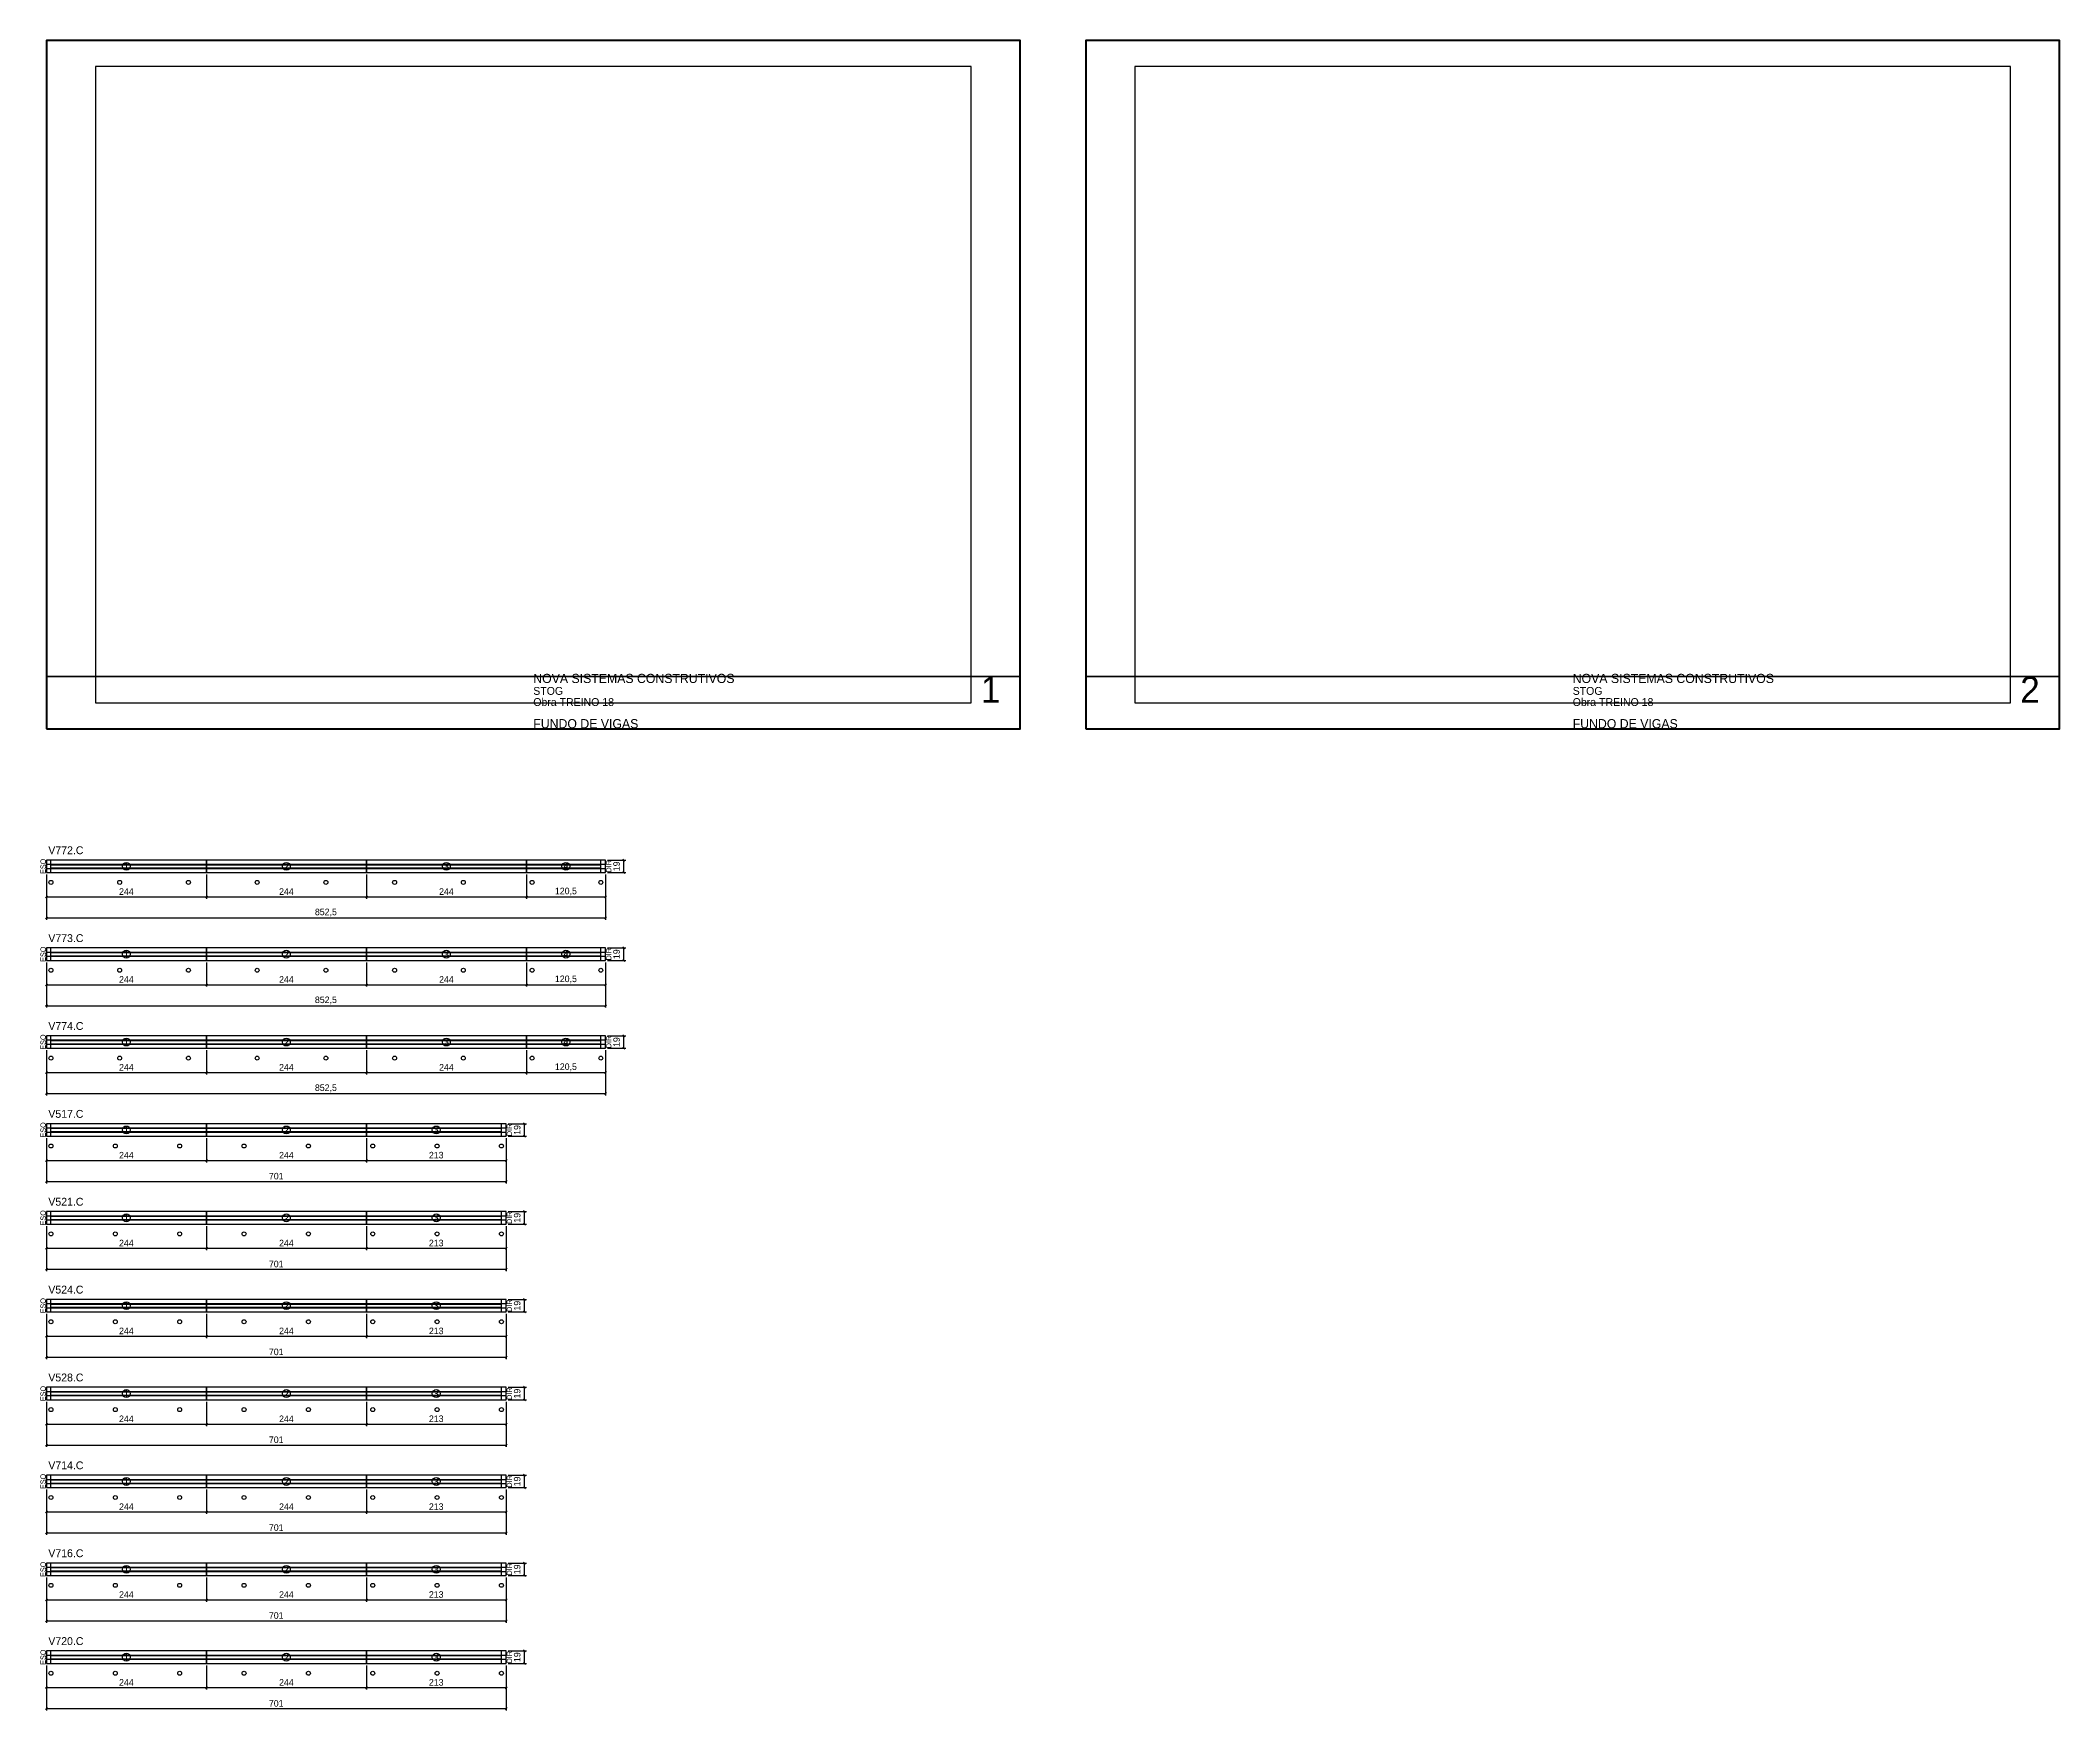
# Model space of a CAD drawing. Extents: x -10500 to 3070, y -3843 to 1250.
# Drawn here: x -9 to 3070, y -1297 to 1250 of the extents above; entities that cross this region are included whole.
import ezdxf
from ezdxf.enums import TextEntityAlignment as Align

# ---------------------------------------------------------------- set-up
doc = ezdxf.new("R2010")
doc.units = 0
for name, color, linetype in [('5', 5, 'Continuous'), ('CARIMBO', 255, 'Continuous'), ('COTA', 241, 'Continuous'), ('Escoras', 224, 'Continuous'), ('Folhas', 255, 'Continuous'), ('NOMENCLATURA', 7, 'Continuous'), ('Painéis', 200, 'Continuous'), ('SARR_2.2x7', 40, 'Continuous'), ('SARR_EDITAR', 141, 'Continuous')]:
    doc.layers.add(name, color=color, linetype=linetype)
doc.dimstyles.new('PAINEL', dxfattribs={"dimtxt": 10, "dimasz": 3, "dimexe": 3, "dimexo": 3, "dimgap": 3, "dimtad": 1, "dimblk": 'OBLIQUE', "dimblk1": 'OBLIQUE', "dimcen": 2.5, "dimclrd": 4, "dimclre": 4, "dimclrt": 240, "dimazin": 3, "dimtfac": 1, "dimtmove": 0, "dimatfit": 3})

# ---------------------------------------------------------------- blocks, each defined once
blk = doc.blocks.new('nf1')
blk.add_circle((0, 0), 6)
blk.add_text('1', height=7).set_placement((0, 0), align=Align.MIDDLE_CENTER)
blk = doc.blocks.new('nf2')
blk.add_circle((0, 0), 6)
blk.add_text('2', height=7).set_placement((0, 0), align=Align.MIDDLE_CENTER)
blk = doc.blocks.new('nf3')
blk.add_circle((0, 0), 6)
blk.add_text('3', height=7).set_placement((0, 0), align=Align.MIDDLE_CENTER)
blk = doc.blocks.new('nf4')
blk.add_circle((0, 0), 6)
blk.add_text('4', height=7).set_placement((0, 0), align=Align.MIDDLE_CENTER)
blk = doc.blocks.new('_OBLIQUE')
at = {"color": 0, "linetype": 'BYBLOCK'}
blk.add_line((-0.5, -0.5), (0.5, 0.5), dxfattribs=at)

msp = doc.modelspace()

# ---------------------------------------------------------------- linework, layer by layer
at = {"layer": 'CARIMBO', "lineweight": 35}
for p, q in [((0, 280), (1485, 280)), ((1585, 280), (3070, 280))]:
    msp.add_line(p, q, dxfattribs=at)
at = {"layer": 'Escoras'}
for centre in [(7, -34), (111.812, -34), (216.625, -34), (321.438, -34), (426.25, -34), (531.062, -34), (635.875, -34), (740.688, -34), (845.5, -34), (7, -168), (111.812, -168), (216.625, -168), (321.438, -168), (426.25, -168), (531.062, -168), (635.875, -168), (740.688, -168), (845.5, -168), (7, -302), (111.812, -302), (216.625, -302), (321.438, -302), (426.25, -302), (531.062, -302), (635.875, -302), (740.688, -302), (845.5, -302), (7, -436), (105.143, -436), (203.286, -436), (301.429, -436), (399.571, -436), (497.714, -436), (595.857, -436), (694, -436), (7, -570), (105.143, -570), (203.286, -570), (301.429, -570), (399.571, -570), (497.714, -570), (595.857, -570), (694, -570), (7, -704), (105.143, -704), (203.286, -704), (301.429, -704), (399.571, -704), (497.714, -704), (595.857, -704), (694, -704), (7, -838), (105.143, -838), (203.286, -838), (301.429, -838), (399.571, -838), (497.714, -838), (595.857, -838), (694, -838), (7, -972), (105.143, -972), (203.286, -972), (301.429, -972), (399.571, -972), (497.714, -972), (595.857, -972), (694, -972), (7, -1106), (105.143, -1106), (203.286, -1106), (301.429, -1106), (399.571, -1106), (497.714, -1106), (595.857, -1106), (694, -1106), (7, -1240), (105.143, -1240), (203.286, -1240), (301.429, -1240), (399.571, -1240), (497.714, -1240), (595.857, -1240), (694, -1240)]:
    msp.add_circle(centre, 3, dxfattribs=at)
at = {"layer": 'Folhas', "lineweight": 50}
for points in [[(0, 200), (1485, 200), (1485, 1250), (0, 1250)], [(1585, 200), (3070, 200), (3070, 1250), (1585, 1250)]]:
    msp.add_lwpolyline(points, close=True, dxfattribs=at)
at = {"layer": 'Folhas', "lineweight": 25}
for points in [[(75, 240), (1410, 240), (1410, 1210), (75, 1210)], [(1660, 240), (2995, 240), (2995, 1210), (1660, 1210)]]:
    msp.add_lwpolyline(points, close=True, dxfattribs=at)
at = {"layer": 'Painéis'}
for p, q in [((244, -19), (244, 0)), ((488, -19), (488, 0)), ((732, -19), (732, 0)), ((0, -6.333), (244, -6.333)), ((0, -12.667), (244, -12.667)), ((244, -6.333), (488, -6.333)), ((244, -12.667), (488, -12.667)), ((488, -6.333), (732, -6.333)), ((488, -12.667), (732, -12.667)), ((732, -6.333), (852.5, -6.333)), ((732, -12.667), (852.5, -12.667)), ((0, -140.333), (244, -140.333)), ((0, -146.667), (244, -146.667)), ((244, -153), (244, -134)), ((244, -140.333), (488, -140.333)), ((244, -146.667), (488, -146.667)), ((488, -153), (488, -134)), ((488, -140.333), (732, -140.333)), ((488, -146.667), (732, -146.667)), ((732, -153), (732, -134)), ((732, -140.333), (852.5, -140.333)), ((732, -146.667), (852.5, -146.667)), ((0, -274.333), (244, -274.333)), ((244, -287), (244, -268)), ((244, -274.333), (488, -274.333)), ((488, -287), (488, -268)), ((488, -274.333), (732, -274.333)), ((732, -287), (732, -268)), ((732, -274.333), (852.5, -274.333)), ((0, -280.667), (244, -280.667)), ((244, -280.667), (488, -280.667)), ((488, -280.667), (732, -280.667)), ((732, -280.667), (852.5, -280.667)), ((0, -408.333), (244, -408.333)), ((0, -414.667), (244, -414.667)), ((244, -421), (244, -402)), ((244, -408.333), (488, -408.333)), ((244, -414.667), (488, -414.667)), ((488, -421), (488, -402)), ((488, -408.333), (701, -408.333)), ((488, -414.667), (701, -414.667)), ((0, -542.333), (244, -542.333)), ((0, -548.667), (244, -548.667)), ((244, -555), (244, -536)), ((244, -542.333), (488, -542.333)), ((244, -548.667), (488, -548.667)), ((488, -555), (488, -536)), ((488, -542.333), (701, -542.333)), ((488, -548.667), (701, -548.667)), ((0, -676.333), (244, -676.333)), ((244, -689), (244, -670)), ((244, -676.333), (488, -676.333)), ((488, -689), (488, -670)), ((488, -676.333), (701, -676.333)), ((0, -682.667), (244, -682.667)), ((244, -682.667), (488, -682.667)), ((488, -682.667), (701, -682.667)), ((0, -810.333), (244, -810.333)), ((0, -816.667), (244, -816.667)), ((244, -823), (244, -804)), ((244, -810.333), (488, -810.333)), ((244, -816.667), (488, -816.667)), ((488, -823), (488, -804)), ((488, -810.333), (701, -810.333)), ((488, -816.667), (701, -816.667)), ((0, -944.333), (244, -944.333)), ((0, -950.667), (244, -950.667)), ((244, -957), (244, -938)), ((244, -944.333), (488, -944.333)), ((244, -950.667), (488, -950.667)), ((488, -957), (488, -938)), ((488, -944.333), (701, -944.333)), ((488, -950.667), (701, -950.667)), ((244, -1091), (244, -1072)), ((488, -1091), (488, -1072)), ((0, -1078.333), (244, -1078.333)), ((0, -1084.667), (244, -1084.667)), ((244, -1078.333), (488, -1078.333)), ((244, -1084.667), (488, -1084.667)), ((488, -1078.333), (701, -1078.333)), ((488, -1084.667), (701, -1084.667)), ((0, -1212.333), (244, -1212.333)), ((0, -1218.667), (244, -1218.667)), ((244, -1225), (244, -1206)), ((244, -1212.333), (488, -1212.333)), ((244, -1218.667), (488, -1218.667)), ((488, -1225), (488, -1206)), ((488, -1212.333), (701, -1212.333)), ((488, -1218.667), (701, -1218.667))]:
    msp.add_line(p, q, dxfattribs=at)
for points in [[(0, -19), (244, -19), (244, 0), (0, 0)], [(244, -19), (488, -19), (488, 0), (244, 0)], [(488, -19), (732, -19), (732, 0), (488, 0)], [(732, -19), (852.5, -19), (852.5, 0), (732, 0)], [(0, -153), (244, -153), (244, -134), (0, -134)], [(244, -153), (488, -153), (488, -134), (244, -134)], [(488, -153), (732, -153), (732, -134), (488, -134)], [(732, -153), (852.5, -153), (852.5, -134), (732, -134)], [(0, -287), (244, -287), (244, -268), (0, -268)], [(244, -287), (488, -287), (488, -268), (244, -268)], [(488, -287), (732, -287), (732, -268), (488, -268)], [(732, -287), (852.5, -287), (852.5, -268), (732, -268)], [(0, -421), (244, -421), (244, -402), (0, -402)], [(244, -421), (488, -421), (488, -402), (244, -402)], [(488, -421), (701, -421), (701, -402), (488, -402)], [(0, -555), (244, -555), (244, -536), (0, -536)], [(244, -555), (488, -555), (488, -536), (244, -536)], [(488, -555), (701, -555), (701, -536), (488, -536)], [(0, -689), (244, -689), (244, -670), (0, -670)], [(244, -689), (488, -689), (488, -670), (244, -670)], [(488, -689), (701, -689), (701, -670), (488, -670)], [(0, -823), (244, -823), (244, -804), (0, -804)], [(244, -823), (488, -823), (488, -804), (244, -804)], [(488, -823), (701, -823), (701, -804), (488, -804)], [(0, -957), (244, -957), (244, -938), (0, -938)], [(244, -957), (488, -957), (488, -938), (244, -938)], [(488, -957), (701, -957), (701, -938), (488, -938)], [(0, -1091), (244, -1091), (244, -1072), (0, -1072)], [(244, -1091), (488, -1091), (488, -1072), (244, -1072)], [(488, -1091), (701, -1091), (701, -1072), (488, -1072)], [(0, -1225), (244, -1225), (244, -1206), (0, -1206)], [(244, -1225), (488, -1225), (488, -1206), (244, -1206)], [(488, -1225), (701, -1225), (701, -1206), (488, -1206)]]:
    msp.add_lwpolyline(points, close=True, dxfattribs=at)
at = {"layer": 'SARR_2.2x7'}
for p, q in [((7, -19), (7, 0)), ((845.5, -19), (845.5, 0)), ((7, -7), (244, -7)), ((7, -12), (244, -12)), ((244, -7), (488, -7)), ((244, -12), (488, -12)), ((488, -7), (732, -7)), ((488, -12), (732, -12)), ((732, -7), (845.5, -7)), ((732, -12), (845.5, -12)), ((7, -153), (7, -134)), ((7, -141), (244, -141)), ((7, -146), (244, -146)), ((244, -141), (488, -141)), ((244, -146), (488, -146)), ((488, -141), (732, -141)), ((488, -146), (732, -146)), ((732, -141), (845.5, -141)), ((732, -146), (845.5, -146)), ((845.5, -153), (845.5, -134)), ((7, -287), (7, -268)), ((7, -275), (244, -275)), ((244, -275), (488, -275)), ((488, -275), (732, -275)), ((732, -275), (845.5, -275)), ((845.5, -287), (845.5, -268)), ((7, -280), (244, -280)), ((244, -280), (488, -280)), ((488, -280), (732, -280)), ((732, -280), (845.5, -280)), ((7, -421), (7, -402)), ((7, -409), (244, -409)), ((7, -414), (244, -414)), ((244, -409), (488, -409)), ((244, -414), (488, -414)), ((488, -409), (694, -409)), ((488, -414), (694, -414)), ((694, -421), (694, -402)), ((7, -555), (7, -536)), ((7, -543), (244, -543)), ((7, -548), (244, -548)), ((244, -543), (488, -543)), ((244, -548), (488, -548)), ((488, -543), (694, -543)), ((488, -548), (694, -548)), ((694, -555), (694, -536)), ((7, -689), (7, -670)), ((7, -677), (244, -677)), ((244, -677), (488, -677)), ((488, -677), (694, -677)), ((694, -689), (694, -670)), ((7, -682), (244, -682)), ((244, -682), (488, -682)), ((488, -682), (694, -682)), ((7, -823), (7, -804)), ((7, -811), (244, -811)), ((7, -816), (244, -816)), ((244, -811), (488, -811)), ((244, -816), (488, -816)), ((488, -811), (694, -811)), ((488, -816), (694, -816)), ((694, -823), (694, -804)), ((7, -957), (7, -938)), ((7, -945), (244, -945)), ((7, -950), (244, -950)), ((244, -945), (488, -945)), ((244, -950), (488, -950)), ((488, -945), (694, -945)), ((488, -950), (694, -950)), ((694, -957), (694, -938)), ((7, -1091), (7, -1072)), ((694, -1091), (694, -1072)), ((7, -1079), (244, -1079)), ((7, -1084), (244, -1084)), ((244, -1079), (488, -1079)), ((244, -1084), (488, -1084)), ((488, -1079), (694, -1079)), ((488, -1084), (694, -1084)), ((7, -1225), (7, -1206)), ((7, -1213), (244, -1213)), ((7, -1218), (244, -1218)), ((244, -1213), (488, -1213)), ((244, -1218), (488, -1218)), ((488, -1213), (694, -1213)), ((488, -1218), (694, -1218)), ((694, -1225), (694, -1206))]:
    msp.add_line(p, q, dxfattribs=at)
at = {"layer": 'SARR_EDITAR'}
for p, q in [((0, -19), (0, 0)), ((852.5, -19), (852.5, 0)), ((0, -153), (0, -134)), ((852.5, -153), (852.5, -134)), ((0, -287), (0, -268)), ((852.5, -287), (852.5, -268)), ((0, -421), (0, -402)), ((701, -421), (701, -402)), ((0, -555), (0, -536)), ((701, -555), (701, -536)), ((0, -689), (0, -670)), ((701, -689), (701, -670)), ((0, -823), (0, -804)), ((701, -823), (701, -804)), ((0, -957), (0, -938)), ((701, -957), (701, -938)), ((0, -1091), (0, -1072)), ((701, -1091), (701, -1072)), ((0, -1225), (0, -1206)), ((701, -1225), (701, -1206))]:
    msp.add_line(p, q, dxfattribs=at)

# ---------------------------------------------------------------- block references
at = {"layer": 'COTA'}
for name, p in [('nf1', (122, -9.5)), ('nf2', (366, -9.5)), ('nf3', (610, -9.5)), ('nf4', (792.25, -9.5)), ('nf1', (122, -143.5)), ('nf2', (366, -143.5)), ('nf3', (610, -143.5)), ('nf4', (792.25, -143.5)), ('nf1', (122, -277.5)), ('nf2', (366, -277.5)), ('nf3', (610, -277.5)), ('nf4', (792.25, -277.5)), ('nf1', (122, -411.5)), ('nf2', (366, -411.5)), ('nf3', (594.5, -411.5)), ('nf1', (122, -545.5)), ('nf2', (366, -545.5)), ('nf3', (594.5, -545.5)), ('nf1', (122, -679.5)), ('nf2', (366, -679.5)), ('nf3', (594.5, -679.5)), ('nf1', (122, -813.5)), ('nf2', (366, -813.5)), ('nf3', (594.5, -813.5)), ('nf1', (122, -947.5)), ('nf2', (366, -947.5)), ('nf3', (594.5, -947.5)), ('nf1', (122, -1081.5)), ('nf2', (366, -1081.5)), ('nf3', (594.5, -1081.5)), ('nf1', (122, -1215.5)), ('nf2', (366, -1215.5)), ('nf3', (594.5, -1215.5))]:
    msp.add_blockref(name, p, dxfattribs=at)

# ---------------------------------------------------------------- texts
at = {"layer": '5'}
for s, p in [('ESQ', (-5, -9.5)), ('DIR', (857.5, -9.5)), ('ESQ', (-5, -143.5)), ('DIR', (857.5, -143.5)), ('ESQ', (-5, -277.5)), ('DIR', (857.5, -277.5)), ('ESQ', (-5, -411.5)), ('DIR', (706, -411.5)), ('ESQ', (-5, -545.5)), ('DIR', (706, -545.5)), ('ESQ', (-5, -679.5)), ('DIR', (706, -679.5)), ('ESQ', (-5, -813.5)), ('DIR', (706, -813.5)), ('ESQ', (-5, -947.5)), ('DIR', (706, -947.5)), ('ESQ', (-5, -1081.5)), ('DIR', (706, -1081.5)), ('ESQ', (-5, -1215.5)), ('DIR', (706, -1215.5))]:
    msp.add_text(s, height=8, rotation=90, dxfattribs=at).set_placement(p, align=Align.MIDDLE_CENTER)
for s, p in [('1', (122, -9.5)), ('2', (366, -9.5)), ('3', (610, -9.5)), ('4', (792.25, -9.5)), ('1', (122, -143.5)), ('2', (366, -143.5)), ('3', (610, -143.5)), ('4', (792.25, -143.5)), ('1', (122, -277.5)), ('2', (366, -277.5)), ('3', (610, -277.5)), ('4', (792.25, -277.5)), ('1', (122, -411.5)), ('2', (366, -411.5)), ('3', (594.5, -411.5)), ('1', (122, -545.5)), ('2', (366, -545.5)), ('3', (594.5, -545.5)), ('1', (122, -679.5)), ('2', (366, -679.5)), ('3', (594.5, -679.5)), ('1', (122, -813.5)), ('2', (366, -813.5)), ('3', (594.5, -813.5)), ('1', (122, -947.5)), ('2', (366, -947.5)), ('3', (594.5, -947.5)), ('1', (122, -1081.5)), ('2', (366, -1081.5)), ('3', (594.5, -1081.5)), ('1', (122, -1215.5)), ('2', (366, -1215.5)), ('3', (594.5, -1215.5))]:
    msp.add_text(s, height=12, dxfattribs=at).set_placement(p, align=Align.MIDDLE_CENTER)
at = {"layer": 'CARIMBO'}
for s, height, p in [('NOVA SISTEMAS CONSTRUTIVOS', 14, (742.5, 270)), ('1', 40, (1425, 240)), ('NOVA SISTEMAS CONSTRUTIVOS', 14, (2327.5, 270)), ('2', 40, (3010, 240)), ('STOG', 12, (742.5, 252)), ('Obra TREINO 18', 12, (742.5, 235)), ('STOG', 12, (2327.5, 252)), ('Obra TREINO 18', 12, (2327.5, 235)), ('FUNDO DE VIGAS', 14, (742.5, 201)), ('FUNDO DE VIGAS', 14, (2327.5, 201))]:
    msp.add_text(s, height=height, dxfattribs=at).set_placement(p)
at = {"layer": 'NOMENCLATURA'}
for s, p in [('V772.C', (3, 9)), ('V773.C', (3, -125)), ('V774.C', (3, -259)), ('V517.C', (3, -393)), ('V521.C', (3, -527)), ('V524.C', (3, -661)), ('V528.C', (3, -795)), ('V714.C', (3, -929)), ('V716.C', (3, -1063)), ('V720.C', (3, -1197))]:
    msp.add_text(s, height=12, dxfattribs=at).set_placement(p)

# ---------------------------------------------------------------- dimensions: what is measured, and where the dimension line sits
at = {"layer": 'COTA'}
for base, p1, p2 in [((880.5, -19), (852.5, -19), (852.5, 0)), ((880.5, -153), (852.5, -153), (852.5, -134)), ((880.5, -287), (852.5, -287), (852.5, -268)), ((729, -421), (701, -421), (701, -402)), ((729, -555), (701, -555), (701, -536)), ((729, -689), (701, -689), (701, -670)), ((729, -823), (701, -823), (701, -804)), ((729, -957), (701, -957), (701, -938)), ((729, -1091), (701, -1091), (701, -1072)), ((729, -1225), (701, -1225), (701, -1206))]:
    msp.add_linear_dim(base=base, p1=p1, p2=p2, angle=90, dimstyle='PAINEL', dxfattribs=at).render()
for base, p1, p2 in [((0, -56), (0, -19), (244, -19)), ((0, -88), (0, -19), (852.5, -19)), ((244, -56), (244, -19), (488, -19)), ((488, -56), (488, -19), (732, -19)), ((732, -56), (732, -19), (852.5, -19)), ((0, -190), (0, -153), (244, -153)), ((0, -222), (0, -153), (852.5, -153)), ((244, -190), (244, -153), (488, -153)), ((488, -190), (488, -153), (732, -153)), ((732, -190), (732, -153), (852.5, -153)), ((0, -324), (0, -287), (244, -287)), ((0, -356), (0, -287), (852.5, -287)), ((244, -324), (244, -287), (488, -287)), ((488, -324), (488, -287), (732, -287)), ((732, -324), (732, -287), (852.5, -287)), ((0, -458), (0, -421), (244, -421)), ((0, -490), (0, -421), (701, -421)), ((244, -458), (244, -421), (488, -421)), ((488, -458), (488, -421), (701, -421)), ((0, -592), (0, -555), (244, -555)), ((0, -624), (0, -555), (701, -555)), ((244, -592), (244, -555), (488, -555)), ((488, -592), (488, -555), (701, -555)), ((0, -726), (0, -689), (244, -689)), ((0, -758), (0, -689), (701, -689)), ((244, -726), (244, -689), (488, -689)), ((488, -726), (488, -689), (701, -689)), ((0, -860), (0, -823), (244, -823)), ((0, -892), (0, -823), (701, -823)), ((244, -860), (244, -823), (488, -823)), ((488, -860), (488, -823), (701, -823)), ((0, -994), (0, -957), (244, -957)), ((0, -1026), (0, -957), (701, -957)), ((244, -994), (244, -957), (488, -957)), ((488, -994), (488, -957), (701, -957)), ((0, -1128), (0, -1091), (244, -1091)), ((0, -1160), (0, -1091), (701, -1091)), ((244, -1128), (244, -1091), (488, -1091)), ((488, -1128), (488, -1091), (701, -1091)), ((0, -1262), (0, -1225), (244, -1225)), ((0, -1294), (0, -1225), (701, -1225)), ((244, -1262), (244, -1225), (488, -1225)), ((488, -1262), (488, -1225), (701, -1225))]:
    msp.add_linear_dim(base=base, p1=p1, p2=p2, dimstyle='PAINEL', dxfattribs=at).render()

doc.saveas('drawing.dxf')
